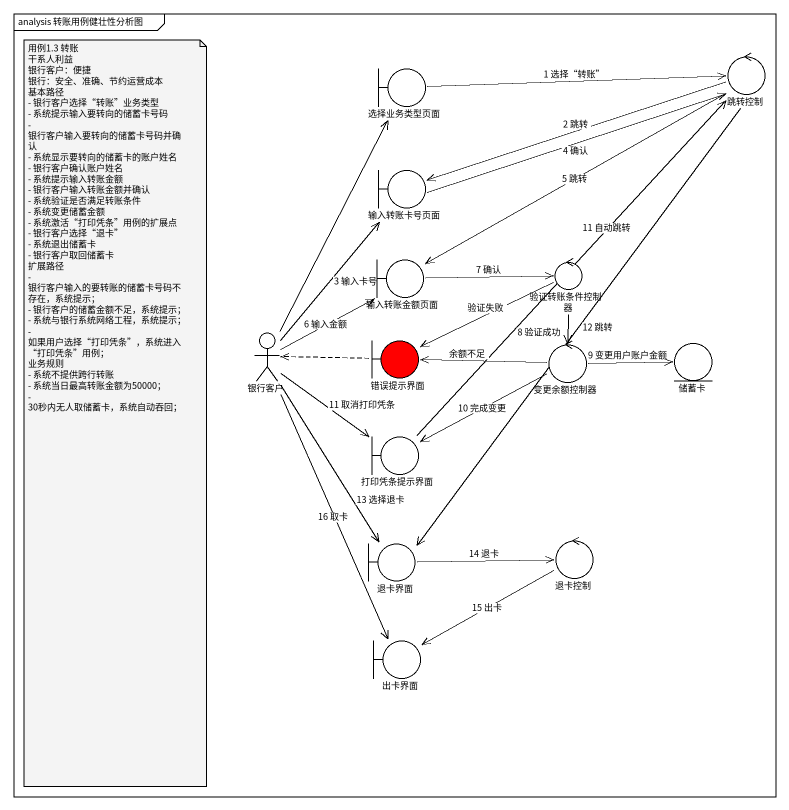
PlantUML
@startuml
mainframe analysis 转账用例健壮性分析图
boundary 选择业务类型页面
control 跳转控制
boundary 输入转账卡号页面
boundary 输入转账金额页面
control 验证转账条件控制器
actor 银行客户
boundary 错误提示界面 #FF0000
control 变更余额控制器
entity 储蓄卡
boundary 打印凭条提示界面
boundary 退卡界面
control 退卡控制
boundary 出卡界面
选择业务类型页面 -right-> 跳转控制 : 1 选择“转账”
跳转控制 -left-> 输入转账卡号页面 : 2 跳转
跳转控制 -left-> 输入转账金额页面 : 5 跳转
跳转控制 --> 退卡界面 : 12 跳转
输入转账卡号页面 -right-> 跳转控制 : 4 确认
输入转账金额页面 -right-> 验证转账条件控制器 : 7 确认
验证转账条件控制器 -left-> 错误提示界面 : 验证失败
验证转账条件控制器 --> 变更余额控制器 : 8 验证成功
银行客户 -up-> 选择业务类型页面
银行客户 -up-> 输入转账卡号页面 : 3 输入卡号
银行客户 -up-> 输入转账金额页面 : 6 输入金额
银行客户 --> 打印凭条提示界面 : 11 取消打印凭条
银行客户 --> 退卡界面 : 13 选择退卡
银行客户 --> 出卡界面 : 16 取卡
错误提示界面 .left.> 银行客户
变更余额控制器 -left-> 错误提示界面 : 余额不足
变更余额控制器 -right-> 储蓄卡 : 9 变更用户账户金额
变更余额控制器 -left-> 打印凭条提示界面 : 10 完成变更
打印凭条提示界面 -up-> 跳转控制 : 11 自动跳转
退卡界面 -right-> 退卡控制 : 14 退卡
退卡控制 -left-> 出卡界面 : 15 出卡
note as N1
  用例1.3 转账
  干系人利益
  银行客户：便捷
  银行：安全、准确、节约运营成本
  基本路径
  - 银行客户选择“转账”业务类型
  - 系统提示输入要转向的储蓄卡号码
  - 银行客户输入要转向的储蓄卡号码并确认
  - 系统显示要转向的储蓄卡的账户姓名
  - 银行客户确认账户姓名
  - 系统提示输入转账金额
  - 银行客户输入转账金额并确认
  - 系统验证是否满足转账条件
  - 系统变更储蓄金额
  - 系统激活“打印凭条”用例的扩展点
  - 银行客户选择“退卡”
  - 系统退出储蓄卡
  - 银行客户取回储蓄卡
  扩展路径
  - 银行客户输入的要转账的储蓄卡号码不存在，系统提示；
  - 银行客户的储蓄金额不足，系统提示；
  - 系统与银行系统网络工程，系统提示；
  - 如果用户选择“打印凭条”，系统进入“打印凭条”用例；
  业务规则
  - 系统不提供跨行转账
  - 系统当日最高转账金额为50000；
  - 30秒内无人取储蓄卡，系统自动吞回；
end note
@enduml
